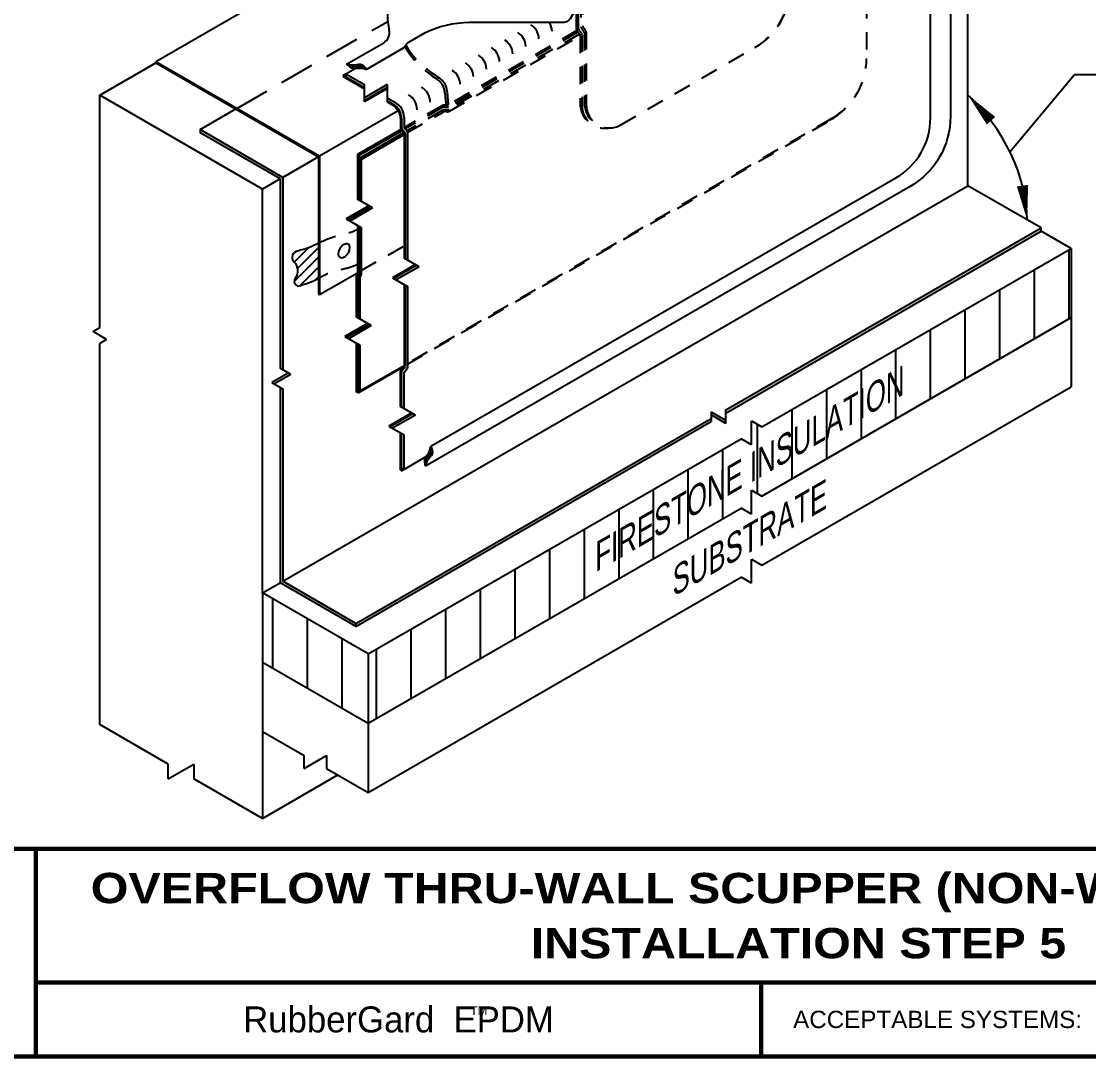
# Model space of a CAD drawing. Header units: inches. Extents: x 299.4 to 319.5, y 38.5 to 55.2.
# Drawn here: x 304.18 to 311.89, y 39.57 to 47.06 of the extents above; entities that cross this region are included whole.
import ezdxf
from ezdxf.enums import TextEntityAlignment as Align

# ---------------------------------------------------------------- set-up
doc = ezdxf.new("R2010")
doc.units = ezdxf.units.IN
doc.header["$MEASUREMENT"] = 0
doc.linetypes.add('HIDDEN', pattern=[0.375, 0.25, -0.125])
doc.linetypes.add('HIDDEN2', pattern=[0.1875, 0.125, -0.0625])
doc.layers.get('0').update_dxf_attribs({"linetype": 'CONTINUOUS'})
for name, color, linetype in [('FSBP-ACCESSORY-OTHER', 7, 'CONTINUOUS'), ('FSBP-ANNO-NOTE', 7, 'CONTINUOUS'), ('FSBP-INSULATION', 7, 'CONTINUOUS'), ('FSBP-MEMBRANE', 7, 'CONTINUOUS'), ('FSBP-SEALANTS', 1, 'CONTINUOUS'), ('FSBP-SUBSTRATE-GENERIC', 9, 'CONTINUOUS'), ('FSBP-TTLB', 7, 'CONTINUOUS'), ('FSBP-TTLB-TEXT', 7, 'CONTINUOUS'), ('FSBP-WALL-CURB', 9, 'CONTINUOUS')]:
    doc.layers.add(name, color=color, linetype=linetype)
doc.styles.add('FSBP_ARIAL', font='arial.ttf')
doc.styles.add('FSBP_ARIAL_BOLD', font='')
doc.styles.add('FSBP_ARIAL_NAR', font='ARIALN.TTF')
doc.styles.add('FSBP_BANKGOTHIC', font='bgothm.ttf')
doc.styles.get('FSBP_ARIAL_BOLD').set_extended_font_data('Arial Black')

# ---------------------------------------------------------------- blocks, each defined once
blk = doc.blocks.new('TTLB-EPDM_2')
at = {"layer": 'FSBP-TTLB', "const_width": 0.03125}
for points in [[(0, 0), (0, -1.5), (20, -1.5), (20, 0), (0, 0)], [(4.825208527206769, 0), (4.825208527206769, -0.9643749050531198)], [(4.825208527206769, -0.9643749050531198), (15.84028770518938, -0.9643749050531198)], [(4.825208527206769, -0.9643749050531198), (4.825208527206769, -1.5)]]:
    blk.add_lwpolyline(points, dxfattribs=at)
at = {"layer": 'FSBP-TTLB-TEXT', "const_width": 0.03125}
blk.add_lwpolyline([(10.06152282927678, -0.9643749050531198), (10.06152282927678, -1.5)], dxfattribs=at)
at = {"layer": 'FSBP-TTLB-TEXT', "style": 'FSBP_BANKGOTHIC'}
for s, height, p in [('RubberGard  EPDM', 0.1875, (7.443365678241776, -1.23218745252656)), ('TM', 0.0625, (8.023397742165457, -1.169706269210366))]:
    blk.add_text(s, height=height, dxfattribs=at).set_placement(p, align=Align.MIDDLE_CENTER)
at = {"layer": 'FSBP-TTLB-TEXT', "style": 'FSBP_ARIAL'}
blk.add_text('ACCEPTABLE SYSTEMS:', height=0.125, dxfattribs=at).set_placement((10.29281281591562, -1.23218745252656), align=Align.MIDDLE_LEFT)
at = {"layer": 'FSBP-TTLB-TEXT'}
for tag, height, style, p in [('MAXIMUM_WARRANTY', 0.1875, 'FSBP_ARIAL_BOLD', (18.03987100774941, 0.2240244307510579)), ('ACCPT_SYSTEMS', 0.21875, 'FSBP_ARIAL', (12.49438170418193, -1.23218745252656))]:
    blk.add_attdef(tag, text='', height=height, dxfattribs=dict(at, style=style)).set_placement(p, align=Align.MIDDLE_LEFT)
for tag, height, style, p in [('DETAIL_DESCP_LINE_1', 0.21875, 'FSBP_ARIAL_BOLD', (10.33118450231211, -0.2831249841755152)), ('DETAIL_DESCP_LINE_2', 0.21875, 'FSBP_ARIAL_BOLD', (10.33118450231211, -0.6812499208775904)), ('ISSUE_REV_DATE', 0.21875, 'FSBP_ARIAL', (16.84069633627263, -0.7282559425942452)), ('DETAIL_NUMBER', 0.4375, 'FSBP_ARIAL', (18.91941590748775, -0.8931630692489421))]:
    blk.add_attdef(tag, text='', height=height, dxfattribs=dict(at, style=style)).set_placement(p, align=Align.MIDDLE_CENTER)

msp = doc.modelspace()

# ---------------------------------------------------------------- hatches: boundary and pattern name
at = {"layer": 'FSBP-ACCESSORY-OTHER'}
h = msp.add_hatch(dxfattribs=at)
h.set_pattern_fill('STEEL', color=256, scale=0.25, style=0)
h.set_pattern_definition([(45, (41.27155075968324, -34.32836631609742), (-0.02209708691207961, 0.02209708691207961), []), (45, (41.27155075968324, -34.31274131609742), (-0.02209708691207961, 0.02209708691207961), [])])
h.paths.add_polyline_path([(306.3359014743048, 46.08427652042263), (305.7387121755002, 46.42906392284459), (305.7320338582303, 46.4252081945711), (306.3292231570348, 46.08042079214906), (306.3292231570348, 45.08813224869585), (306.3359014743048, 45.08427652042246)])
h.paths.add_polyline_path([(305.1543301310111, 46.76645705353998), (305.1543301310111, 46.75874559699299), (305.7320338582303, 46.4252081945711), (305.7387121755002, 46.4290639228446)])
at = {"layer": 'FSBP-INSULATION'}
h = msp.add_hatch(dxfattribs=at)
h.set_pattern_fill('LINE', color=256, scale=2, angle=90, style=0)
h.set_pattern_definition([(90, (154.9980442904137, 25.80230743688211), (-0.25, 1.530757942277972e-17), [])])
h.paths.add_polyline_path([(306.687895511788, 42.48851485689111), (306.6878955117879, 41.98851485689096), (309.3800899450892, 43.54285403766811), (309.4552157196343, 43.49948015151144), (309.4552157196343, 43.67297569613809), (309.5303414941794, 43.62960180998144), (311.7624458096598, 44.9183078373834), (311.7624458096598, 45.41830783738355), (309.5303414941794, 44.12960180998158), (309.4552157196343, 44.17297569613823), (309.4552157196343, 43.99948015151161), (309.3800899450892, 44.04285403766826)])
h.paths.add_polyline_path([(306.687895511788, 42.48851485689106), (305.9237849741784, 42.92967428147055), (305.9237849741784, 42.42967428147026), (306.687895511788, 41.98851485689095)])
h.paths.add_polyline_path([(308.2698670421605, 43.01617496954755), (310.7112316839876, 44.36102321893114), (310.7112316839876, 44.69708065520527), (308.2698670421605, 43.35223240582168)], flags=24)
at = {"layer": 'FSBP-MEMBRANE'}
h = msp.add_hatch(color=256, dxfattribs=at)
h.paths.add_polyline_path([(306.526125034066, 46.67861769189845), (306.5254033462295, 46.67820102523177), (306.5254033462295, 46.65736769189845), (306.659943842276, 46.57969070028911), (306.6599438422761, 46.60135736695575)])
h.paths.add_polyline_path([(306.8247355711378, 46.57969070028908), (306.8247355711377, 46.60135736695573), (306.659943842276, 46.50621481793713), (306.659943842276, 46.48454815127049)])
h.paths.add_polyline_path([(306.8832278071985, 46.47244430970198), (306.8247355711378, 46.50621481793719), (306.8247355711378, 46.4845481512705), (306.8644639234496, 46.46161097636879, -0.2679491924312262), (306.9269639234497, 46.35335780089572), (306.9269639234497, 46.28939737415119, 0.1534865470321246), (306.9399543045065, 46.26662864601437, -0.1534865470303169), (306.9529446855632, 46.24385991787775), (306.9529446855632, 45.34417725861864), (306.9717085693119, 45.33334392528528), (306.9717085693119, 46.25469325121121, 0.1534865470294836), (306.9587181882551, 46.27746197934768, -0.1534865470322509), (306.9457278071984, 46.30023070748452), (306.9457278071984, 46.364191134229, 0.2679491924308096)])
h.paths.add_polyline_path([(307.0541044337429, 45.28577265077603), (307.0353405499941, 45.29660598410939), (306.8705488211323, 45.2014634350908), (306.8893127048809, 45.19063010175744)])
h.paths.add_polyline_path([(306.9717085693118, 45.14305882724814), (306.9529446855632, 45.15389216058146), (306.9529446855632, 44.56885991778768, -0.1534865470263473), (306.9399543045066, 44.54609118965174, 0.1534865470322509), (306.9269639234498, 44.52332246151489), (306.9269639234499, 44.27265817940237), (306.9457278071985, 44.26182484606905), (306.9457278071985, 44.5124891281816, -0.1534865470321246), (306.9587181882553, 44.53525785631842, 0.1534865470271807), (306.9717085693119, 44.55802658445452)])
h.paths.add_polyline_path([(307.0281236716294, 44.21425357155975), (307.0093597878807, 44.22508690489309), (306.8445680590189, 44.12994435587454), (306.8633319427676, 44.11911102254118)])
h = msp.add_hatch(color=256, dxfattribs=at)
h.paths.add_polyline_path([(306.0705120618989, 45.93105387173011), (305.4733227630945, 46.27584127415205), (305.4733227630945, 46.25334127415189), (306.0510264903137, 45.91980387172997), (306.0510264903136, 44.55209441001151), (306.0705120618989, 44.54084441001147)])
h.paths.add_polyline_path([(306.1295090653214, 44.50678247420414), (306.1100234937363, 44.51803247420419), (305.9920294868913, 44.44990860258952), (306.0115150584766, 44.43865860258948)])
h.paths.add_polyline_path([(306.070512061899, 44.40459666678216), (306.0510264903137, 44.41584666678227), (306.0510264903137, 43.00313720506364), (306.5986306769773, 42.68697778048407), (306.5986306769773, 42.70947778048401), (306.070512061899, 43.01438720506354)])
h.paths.add_polyline_path([(309.1639087102968, 44.16804174356721), (309.1639087102967, 44.19054174356725), (306.5986306769772, 42.70947778048401), (306.5986306769772, 42.68697778048405)])
h.paths.add_polyline_path([(309.1639087102967, 44.23739187065377), (309.1639087102968, 44.21489187065372), (309.2693682944281, 44.1540047513669), (309.2693682944281, 44.17650475136688)])
h.paths.add_polyline_path([(311.5459394587135, 45.54330783738364), (311.5459394587135, 45.56580783738365), (309.2693682944281, 44.25142886285411), (309.2693682944281, 44.22892886285406)])
h = msp.add_hatch(color=256, dxfattribs=at)
h.paths.add_polyline_path([(306.9457278071983, 46.23969325121111, 0.07568636651524019), (306.9410324067745, 46.25198236051244), (306.6230030880293, 46.06836804772473), (306.6359934690861, 46.06086804772474)])
h.paths.add_polyline_path([(306.6359934690861, 46.06086804772471), (306.6230030880294, 46.0683680477247), (306.6230030880294, 45.76580225647956), (306.6359934690861, 45.7583022564796)])
h.paths.add_polyline_path([(306.718389333517, 45.71073098197029), (306.7053989524603, 45.71823098197027), (306.5406072235984, 45.62308843295175), (306.5535976046552, 45.61558843295174)])
h.paths.add_polyline_path([(306.6359934690861, 45.5680171584424), (306.6230030880295, 45.57551715844236), (306.6230030880295, 45.23847048296221, -0.1647989407374846), (306.6183842856904, 45.22483762314489, 0.1647989407373553), (306.6137654837223, 45.21120476442304), (306.6137654837223, 44.91616939672473), (306.6267558647791, 44.90866939672472), (306.6267558647791, 45.20370476442315, -0.1647989407361622), (306.631374666747, 45.2173376231449, 0.1647989407362644), (306.6359934690861, 45.23097048296211)])
h.paths.add_polyline_path([(306.70915172921, 44.86109812221545), (306.6961613481532, 44.86859812221545), (306.5313696192915, 44.77345557319686), (306.5443600003482, 44.76595557319688)])
h.paths.add_polyline_path([(306.6267558647791, 44.71838429868752), (306.6137654837223, 44.72588429868753), (306.6137654837223, 44.39636804763526), (306.6267558647791, 44.38886804763526)])
msp.add_hatch(color=256, dxfattribs=at).paths.add_polyline_path([(306.9457278071985, 44.07153974803186), (306.9269639234498, 44.08237308136519), (306.9269639234498, 43.83170879925262), (306.9457278071985, 43.82087546591925)])
at = {"layer": 'FSBP-SEALANTS'}
h = msp.add_hatch(dxfattribs=at)
h.set_pattern_fill('ANSI31', color=256, scale=0.1, angle=-60.00000000003094, style=0)
h.set_pattern_definition([(74.99999999996905, (548.0157015268454, 3.01644066143967), (0.01207407282861161, -0.003235238063788031), [])])
edge = h.paths.add_edge_path()
edge.add_spline(control_points=[(306.5314992328753, 46.74929467373131), (306.5445045893726, 46.74507863973004), (306.5767484523401, 46.73462592952315), (306.6334284680855, 46.75942893746124), (306.6619149754305, 46.72697266101837), (306.6758368001726, 46.71111074481566)], knot_values=[0, 0, 0, 0, 0.04051814570296483, 0.1004556497930296, 0.1577476245069093, 0.1577476245069093, 0.1577476245069093, 0.1577476245069093], degree=3, periodic=0)
edge.add_spline(control_points=[(306.6758368001726, 46.71111074481566), (306.6605785520708, 46.71589724859332), (306.6453203039689, 46.72068375237116), (306.6294458039017, 46.72102580189114)], knot_values=[0.1066019767266844, 0.1066019767266844, 0.1066019767266844, 0.1066019767266844, 0.1540131065633357, 0.1540131065633357, 0.1540131065633357, 0.1540131065633357], degree=3, periodic=0)
edge.add_spline(control_points=[(306.6294458039017, 46.72102580189114), (306.6287483381673, 46.72104083025859), (306.6230226075365, 46.72109368069557), (306.6172134677392, 46.72054497811924), (306.6121252959467, 46.71998051676316)], knot_values=[0.08953050149829629, 0.08953050149829629, 0.08953050149829629, 0.08953050149829629, 0.09161356794749034, 0.1066019767266844, 0.1066019767266844, 0.1066019767266844, 0.1066019767266844], degree=3, periodic=0)
edge.add_spline(control_points=[(306.6121252959467, 46.71998051676316), (306.6064363305716, 46.7193494057786), (306.6007625351645, 46.71861489739156), (306.5952107373034, 46.71830950839565)], knot_values=[0.07277231367580042, 0.07277231367580042, 0.07277231367580042, 0.07277231367580042, 0.08953050149829632, 0.08953050149829632, 0.08953050149829632, 0.08953050149829632], degree=3, periodic=0)
edge.add_spline(control_points=[(306.5952107373034, 46.71830950839565), (306.5903399375068, 46.71804157921379), (306.5844972296798, 46.71811786872918), (306.5789029285258, 46.71922628103216), (306.5778902292188, 46.71946087969862)], knot_values=[0.05478931573486677, 0.05478931573486677, 0.05478931573486677, 0.05478931573486677, 0.06949190035313248, 0.07277231367580039, 0.07277231367580039, 0.07277231367580039, 0.07277231367580039], degree=3, periodic=0)
edge.add_spline(control_points=[(306.5778902292188, 46.71946087969862), (306.560976170955, 46.72337913607255), (306.5462377019151, 46.73633690490199), (306.5314992328753, 46.74929467373131)], knot_values=[0, 0, 0, 0, 0.05478931573486678, 0.05478931573486678, 0.05478931573486678, 0.05478931573486678], degree=3, periodic=0)
h = msp.add_hatch(dxfattribs=at)
h.set_pattern_fill('ANSI31', color=256, scale=0.4, style=0)
h.set_pattern_definition([(45, (47.35887905599756, -55.15323347875172), (-0.03535533905932738, 0.03535533905932738), [])])
h.paths.add_polyline_path([(306.3292231570348, 45.45594045389507, -0.06504549198290753), (306.1786426313687, 45.39926826355602, 0.6227210702245826), (306.1507710127048, 45.32084907242566, -0.3609304894833807), (306.1602570548357, 45.20202828345065, 0.5013340748898505), (306.1786426313687, 45.1458596779538, 0.06504549198293584), (306.3292231570348, 45.20253186829288)])
h = msp.add_hatch(dxfattribs=at)
h.set_pattern_fill('ANSI31', color=256, scale=0.1, angle=59.99999999999395, style=0)
h.set_pattern_definition([(344.9999999999953, (389.969621782117, 274.8432267012562), (0.003235238063782497, 0.01207407282861309), [])])
edge = h.paths.add_edge_path()
edge.add_spline(control_points=[(307.1012831896288, 43.84534589596327), (307.1041346753292, 43.85871688207592), (307.1112042942352, 43.89186724162524), (307.1610243370728, 43.92855207117875), (307.1471596308335, 43.96945024842599), (307.1403837208204, 43.98943786042101)], knot_values=[0, 0, 0, 0, 0.04051814570296483, 0.1004556497930296, 0.1577476245069093, 0.1577476245069093, 0.1577476245069093, 0.1577476245069093], degree=3, periodic=0)
edge.add_spline(control_points=[(307.1403837208204, 43.98943786042101), (307.1368998306361, 43.97383057805879), (307.133415940452, 43.95822329569634), (307.125774913992, 43.94430455060571)], knot_values=[0.1066019767266844, 0.1066019767266844, 0.1066019767266844, 0.1066019767266844, 0.1540131065633357, 0.1540131065633357, 0.1540131065633357, 0.1540131065633357], degree=3, periodic=0)
edge.add_spline(control_points=[(307.125774913992, 43.94430455060571), (307.125439196073, 43.94369301337783), (307.1226221005787, 43.93870795997795), (307.1192423403096, 43.9339514486274), (307.1162094165395, 43.92982719327428)], knot_values=[0.08953050149829629, 0.08953050149829629, 0.08953050149829629, 0.08953050149829629, 0.09161356794749034, 0.1066019767266844, 0.1066019767266844, 0.1066019767266844, 0.1066019767266844], degree=3, periodic=0)
edge.add_spline(control_points=[(307.1162094165395, 43.92982719327428), (307.1128183757068, 43.92521596023047), (307.1093453750807, 43.92066956346562), (307.1063050015216, 43.91601425997916)], knot_values=[0.07277231367580042, 0.07277231367580042, 0.07277231367580042, 0.07277231367580042, 0.08953050149829632, 0.08953050149829632, 0.08953050149829632, 0.08953050149829632], degree=3, periodic=0)
edge.add_spline(control_points=[(307.1063050015216, 43.91601425997916), (307.1036375681455, 43.91192998820937), (307.1007822828903, 43.90683191004663), (307.0989450455256, 43.90143289697951), (307.0986418642771, 43.90043857432005)], knot_values=[0.05478931573486677, 0.05478931573486677, 0.05478931573486677, 0.05478931573486677, 0.06949190035313248, 0.07277231367580039, 0.07277231367580039, 0.07277231367580039, 0.07277231367580039], degree=3, periodic=0)
edge.add_spline(control_points=[(307.0986418642771, 43.90043857432005), (307.0935781447034, 43.88383144199545), (307.0974306671661, 43.86458866897937), (307.1012831896288, 43.84534589596327)], knot_values=[0, 0, 0, 0, 0.05478931573486678, 0.05478931573486678, 0.05478931573486678, 0.05478931573486678], degree=3, periodic=0)

# ---------------------------------------------------------------- linework, layer by layer
for p, q in [((311.3202004112721, 46.11630827417839), (311.7875031177996, 46.67324350905434)), ((311.7875031177996, 46.67324350905434), (312.0375031177996, 46.67324350905434))]:
    msp.add_line(p, q)
at = {"layer": 'FSBP-ACCESSORY-OTHER'}
for p, q in [((306.8873462607765, 47.76701438257014), (305.154330131011, 46.76645705354009)), ((306.3359014743046, 46.08427652042265), (305.1543301310108, 46.76645705354004)), ((305.154330131011, 46.75874559699299), (305.154330131011, 46.76645705354007)), ((305.154330131011, 46.75874559699297), (306.3292231570347, 46.0804207921491)), ((306.9030002205578, 46.41169113422901), (306.3359014743046, 46.08427652042265)), ((306.3292231570347, 46.0804207921491), (306.3292231570347, 45.08813224869587)), ((306.3292231570347, 45.08813224869586), (306.3359014743046, 45.08427652042242))]:
    msp.add_line(p, q, dxfattribs=at)
for points in [[(306.3359014743048, 46.08427652042267), (306.3359014743048, 45.08427652042244)], [(306.3359014743048, 45.0842765204224), (306.6097212496876, 45.24236644144916)]]:
    msp.add_lwpolyline(points, dxfattribs=at)
at = {"layer": 'FSBP-ACCESSORY-OTHER', "linetype": 'HIDDEN2'}
msp.add_lwpolyline([(306.6359934690861, 45.25753471439113), (306.9457278071983, 45.43635991787749)], dxfattribs=at)
at = {"layer": 'FSBP-ACCESSORY-OTHER', "linetype": 'Continuous'}
msp.add_ellipse((306.5126335496445, 45.4008736610601), major_axis=(-0.02870495792324175, -0.04971844555217827), ratio=0.5773502691896032, dxfattribs=at)
at = {"layer": 'FSBP-ANNO-NOTE'}
for points in [[(311.0178208436353, 46.52634923588289, 0, 0.08203125, 0), (311.1846938335576, 46.34024383119362, 0.08203125, 0.08203125, 0)], [(311.4455797728546, 45.6237505290302, 0, 0.08203125, 0), (311.4115952625603, 45.87139315355235, 0.08203125, 0.08203125, 0)]]:
    msp.add_lwpolyline(points, format="xyseb", dxfattribs=at)
msp.add_ellipse((310.8548642659027, 45.96480028597529), major_axis=(-0.4176989407178081, 0.7234757875909054), ratio=0.5773502691896466, start_param=3.926990816999106, end_param=5.218299672537628, dxfattribs=at)
at = {"layer": 'FSBP-INSULATION', "linetype": 'Continuous'}
for p, q in [((311.7624458096595, 45.41830783738364), (311.5459394587135, 45.54330783738364)), ((309.5303414941793, 44.12960180998157), (311.7624458096597, 45.41830783738354)), ((311.7624458096597, 45.4183078373836), (311.7624458096597, 44.91830783738344)), ((309.5303414941793, 43.62960180998141), (311.7624458096597, 44.91830783738339)), ((309.4552157196342, 43.99948015151158), (309.4552157196342, 44.17297569613824)), ((309.4552157196342, 44.17297569613824), (309.5303414941793, 44.12960180998159)), ((306.6878955117879, 42.48851485689111), (309.3800899450891, 44.04285403766825)), ((309.4552157196342, 43.99948015151161), (309.3800899450891, 44.04285403766828)), ((309.4552157196342, 43.49948015151142), (309.4552157196342, 43.67297569613808)), ((309.4552157196342, 43.67297569613808), (309.5303414941793, 43.62960180998144)), ((306.6878955117879, 41.98851485689095), (309.3800899450891, 43.54285403766809)), ((309.4552157196342, 43.49948015151145), (309.3800899450891, 43.54285403766812)), ((305.9237849741783, 42.92967428147049), (306.0510264903137, 43.00313720506327)), ((306.6878955117879, 42.48851485689105), (305.9237849741783, 42.92967428147058)), ((305.9237849741783, 42.92967428147046), (305.9237849741783, 42.42967428147025)), ((306.6878955117879, 42.48851485689111), (306.6878955117879, 41.98851485689095)), ((305.9237849741783, 42.42967428147025), (306.6878955117879, 41.98851485689095))]:
    msp.add_line(p, q, dxfattribs=at)
at = {"layer": 'FSBP-MEMBRANE', "linetype": 'Continuous'}
for p, q in [((311.0178208436351, 45.87071726196327), (311.0178208436351, 50.20307182878389)), ((306.8247355711377, 46.60135736695574), (306.659943842276, 46.50621481793715)), ((306.659943842276, 46.4762148179372), (306.659943842276, 46.60135736695574)), ((306.8247355711377, 46.57969070028909), (306.659943842276, 46.4845481512705)), ((306.8247355711377, 46.57135736695577), (306.659943842276, 46.4762148179372)), ((306.8247355711377, 46.60135736695574), (306.8247355711377, 46.47621481793718)), ((306.0510264903137, 45.91980387173005), (306.0510264903137, 44.5520944100115)), ((306.0705120618989, 45.93105387173009), (306.0705120618989, 44.54084441001144)), ((306.070512061899, 43.01438720506354), (311.0178208436352, 45.87071726196327)), ((306.6924085714034, 45.72573098197032), (306.5276168425417, 45.63058843295173)), ((306.7053989524603, 45.71823098197029), (306.5406072235984, 45.62308843295173)), ((306.7183893335169, 45.71073098197029), (306.5535976046552, 45.61558843295174)), ((306.7183893335169, 45.71073098197029), (306.6100127069726, 45.77330225647958)), ((306.5276168425417, 45.63058843295173), (306.635993469086, 45.56801715844242)), ((309.2693682944281, 44.25142886285411), (311.5459394587135, 45.56580783738367)), ((311.5459394587135, 45.54330783738364), (311.5459394587135, 45.56580783738365)), ((309.2693682944281, 44.2289288628541), (311.5459394587135, 45.54330783738364)), ((307.0541044337427, 45.28577265077602), (306.9457278071984, 45.34834392528528)), ((307.0281236716291, 45.30077265077609), (306.8633319427673, 45.2056301017575)), ((307.035340549994, 45.29660598410938), (306.8705488211322, 45.20146343509079)), ((307.0541044337427, 45.28577265077602), (306.8893127048809, 45.19063010175743)), ((306.8633319427674, 45.20563010175744), (306.9717085693118, 45.14305882724813)), ((306.6831709670965, 44.87609812221544), (306.5183792382346, 44.78095557319685)), ((306.6961613481532, 44.86859812221545), (306.5313696192914, 44.77345557319686)), ((306.70915172921, 44.86109812221545), (306.5443600003481, 44.76595557319686)), ((306.70915172921, 44.86109812221545), (306.6007751026655, 44.9236693967247)), ((306.5183792382346, 44.78095557319687), (306.626755864779, 44.71838429868756)), ((306.1295090653214, 44.50678247420414), (306.0510264903137, 44.55209441001148)), ((306.1100234937362, 44.51803247420418), (305.9920294868913, 44.44990860258952)), ((306.1295090653214, 44.50678247420414), (306.0115150584765, 44.43865860258948)), ((305.9920294868913, 44.4499086025895), (306.070512061899, 44.40459666678215)), ((306.0510264903137, 44.41584666678223), (306.0510264903137, 43.00313720506355)), ((306.070512061899, 44.40459666678216), (306.070512061899, 43.01438720506354)), ((307.0281236716294, 44.21425357155975), (306.919747045085, 44.276824846069)), ((309.2693682944281, 44.15400475136684), (309.2693682944281, 44.25142886285411)), ((306.5986306769773, 42.70947778048401), (309.1639087102967, 44.19054174356722)), ((306.5986306769773, 42.68697778048403), (309.1639087102967, 44.16804174356722)), ((307.0021429095157, 44.22925357155982), (306.8373511806539, 44.13411102254123)), ((307.0093597878807, 44.2250869048931), (306.8445680590189, 44.12994435587451)), ((307.0281236716294, 44.21425357155975), (306.8633319427675, 44.11911102254116)), ((309.1639087102967, 44.23739187065377), (309.2693682944281, 44.17650475136688)), ((309.1639087102967, 44.23739187065377), (309.1639087102967, 44.16804174356722)), ((309.2693682944281, 44.15400475136687), (309.1639087102967, 44.21489187065376)), ((306.837351180654, 44.13411102254116), (306.9457278071985, 44.07153974803185)), ((306.5986306769773, 42.68697778048403), (306.0510264903137, 43.00313720506361))]:
    msp.add_line(p, q, dxfattribs=at)
at = {"layer": 'FSBP-MEMBRANE', "linetype": 'HIDDEN'}
msp.add_line((305.7387121755001, 46.42906392284459), (306.828350082682, 47.05816666187538), dxfattribs=at)
at = {"layer": 'FSBP-MEMBRANE', "linetype": 'HIDDEN2'}
for p, q in [((308.2181882258554, 46.95434861645592), (308.2181882258554, 46.4596904177172)), ((308.2311786069122, 46.96184861645592), (308.2311786069122, 46.45219041771716)), ((306.9717085693118, 44.58219325112165), (310.0224505923322, 46.34353997934056))]:
    msp.add_line(p, q, dxfattribs=at)
at = {"layer": 'FSBP-MEMBRANE'}
for p, q in [((306.5073611503172, 46.66778435856511), (306.5254033462294, 46.67820102523178)), ((306.5073611503172, 46.66778435856511), (306.5073611503172, 46.65945102523177)), ((306.5254033462294, 46.65736769189845), (306.5073611503172, 46.66778435856511)), ((306.5073611503172, 46.65945102523177), (306.659943842276, 46.57135736695571)), ((306.5254033462294, 46.67903435856511), (306.5254033462294, 46.67903435856511)), ((306.5254033462294, 46.67903435856511), (306.5254033462294, 46.65736769189845)), ((306.5254033462294, 46.67903435856511), (306.659943842276, 46.60135736695577)), ((306.5254033462294, 46.65736769189845), (306.659943842276, 46.57969070028909)), ((306.8247355711377, 46.50621481793718), (306.8832278071983, 46.47244430970207)), ((306.8247355711377, 46.4845481512705), (306.8644639234496, 46.46161097636876)), ((305.4733227630945, 46.27584127415206), (305.7320338582302, 46.42520819457108)), ((306.9269639234496, 46.35335780089569), (306.9269639234496, 46.28939737415112)), ((306.9457278071984, 46.364191134229), (306.9457278071984, 46.30023070748444)), ((306.0705120618989, 45.93105387173009), (305.4733227630945, 46.27584127415202)), ((305.4733227630945, 46.27584127415204), (305.4733227630945, 46.25334127415189)), ((306.0510264903136, 45.91980387173005), (305.4733227630945, 46.2533412741519)), ((306.9529446855631, 46.24385991787781), (306.9529446855631, 45.34417725861865)), ((306.9717085693118, 46.25469325121113), (306.9717085693118, 45.33334392528531)), ((306.6100127069726, 46.09670138105801), (306.6230030880293, 46.08920138105807)), ((306.3292231570347, 46.0804207921491), (306.0705120618989, 45.93105387173009)), ((306.6230030880293, 46.06836804772473), (306.635993469086, 46.06086804772473)), ((311.5459394587135, 45.56580783738374), (311.0178208436351, 45.87071726196327)), ((306.9529446855631, 45.15389216058148), (306.9529446855631, 44.56885991778773)), ((306.9717085693118, 45.1430588272481), (306.9717085693118, 44.55802658445442)), ((306.6137654837222, 44.37553471430193), (306.9435411447988, 44.56593078099665)), ((306.626755864779, 44.38886804763527), (306.9457278071984, 44.573026584455)), ((306.626755864779, 44.38886804763527), (306.6137654837223, 44.39636804763526)), ((306.6137654837222, 44.37553471430193), (306.6007751026655, 44.38303471430194)), ((306.626755864779, 44.38886804763527), (306.626755864779, 44.38886804763527)), ((306.9197470450848, 43.81504213258577), (306.9269639234497, 43.8108754659191)), ((306.9457278071985, 43.82087546591925), (306.9269639234498, 43.83170879925259)), ((306.9269639234497, 43.8108754659191), (306.9450061193621, 43.82129213258587)), ((306.9269639234497, 43.8108754659191), (306.9269639234497, 43.8108754659191)), ((306.5986306769773, 42.70947778048401), (306.070512061899, 43.01438720506354)), ((306.5986306769773, 42.68697778048403), (306.5986306769773, 42.70947778048401))]:
    msp.add_line(p, q, dxfattribs=at)
at = {"layer": 'FSBP-MEMBRANE', "linetype": 'HIDDEN2'}
for points in [[(308.2362304217678, 47.23277216511795), (308.2362304217678, 47.02530273939595, 0.1534865470306913), (308.2492208028245, 47.00253401125931, -0.1534865470310558), (308.2622111838813, 46.97976528312262), (308.2622111838812, 46.45510708438373, 0.5773502691896253), (308.5122111838812, 46.31076951708633), (309.4790196516394, 46.86895664620133, 0.2679491924311326), (309.7290196516394, 47.30196934809354), (309.7290196516394, 47.84662754683241, 0.1534865470310558), (309.7160292705826, 47.86939627496908, -0.1534865470306913), (309.703038889526, 47.89216500310573), (309.703038889526, 48.37146441994095)], [(309.7340714664948, 47.84954421349909), (310.0354877421072, 48.02356698136208, -0.5773734338821309), (310.2854409733891, 47.87919082833602), (310.2854409733891, 46.78988601456615, -0.2679491924311176), (310.0354409733891, 46.35687331267393), (306.9717085693119, 44.58802658445498)], [(308.2232400407109, 47.21027216511777), (308.2232400407109, 47.0178027393959, 0.1534865470306913), (308.2362304217677, 46.99503401125926, -0.1534865470310558), (308.2492208028244, 46.9722652831226), (308.2492208028243, 46.46260708438381, 0.2800479732773072), (308.3391337444443, 46.3146657329325)], [(308.19484885485, 46.99170695765645), (307.2659628153705, 46.45541435271647, -0.1373288830167752), (307.2431439302646, 46.45223986325802, 0.1373288830162682), (307.2203250451589, 46.44906537379961), (306.9483691983064, 46.29205159241162)], [(308.2017552938963, 46.98069439209912), (307.2680684705067, 46.44163005327628, -0.1373288830167752), (307.2452495854009, 46.43845556381783, 0.1373288830162682), (307.2224307002951, 46.43528107435942), (306.9552756373528, 46.28103902685427)], [(308.2134928254317, 46.96663772575732), (307.2713454811815, 46.4226887029382, -0.1373288830167752), (307.2485265960757, 46.41951421347976, 0.1373288830162682), (307.22570771097, 46.41633972402134), (306.9670131688881, 46.26698236051246)], [(306.9717085693119, 46.25469325121114), (307.2283234494894, 46.40284992135967, -0.1373288830162682), (307.2511423345951, 46.40602441081808, 0.1373288830167752), (307.2739612197009, 46.40919890027653), (308.2181882258554, 46.95434861645592)], [(308.1922074637421, 46.99988607272925, 0.1534865470306913), (308.2051978447987, 46.97711734459261, -0.1534865470310558), (308.2181882258556, 46.95434861645595, 9.315494651751225)], [(308.2051978447988, 47.00738607272928, 0.1534865470306913), (308.2181882258556, 46.98461734459261, -0.1534865470310558), (308.2311786069123, 46.96184861645594, 9.315494651751225)], [(307.2408581608329, 46.5422591475639, 0.2358416439913458), (307.185004407165, 46.63900068671015)]]:
    msp.add_lwpolyline(points, format="xyb", dxfattribs=at)
for points in [[(308.2051978447988, 47.00738607272928), (308.2051978447988, 47.1790221651178)], [(308.1922074637421, 46.99988607272925), (308.1922074637421, 47.15652216511776)]]:
    msp.add_lwpolyline(points, dxfattribs=at)
at = {"layer": 'FSBP-MEMBRANE'}
for points in [[(306.5254033462294, 46.6790343585652), (306.5932768366687, 46.71822113654109)], [(306.9223884361928, 46.27705159241158), (306.6100127069726, 46.09670138105801)], [(306.9292948752392, 46.26603902685424), (306.6230030880293, 46.08920138105807)], [(306.9410324067745, 46.25198236051243), (306.6230030880293, 46.06836804772473)], [(306.635993469086, 46.06086804772473), (306.9457278071983, 46.2396932512111)], [(306.9457278071983, 46.23969325121111), (306.9457278071984, 45.34834392528531)], [(306.6100127069726, 46.09670138105805), (306.6100127069726, 45.77330225647962)], [(306.6230030880294, 46.08920138105807), (306.6230030880294, 45.76580225647963)], [(306.6359934690861, 46.06086804772475), (306.6359934690861, 45.75830225647964)], [(306.9457278071984, 45.15805882724813), (306.9457278071984, 44.57302658445499)], [(306.6007751026656, 44.73338429868757), (306.6007751026656, 44.38303471430194)], [(306.6137654837223, 44.72588429868757), (306.6137654837223, 44.37553471430196)], [(306.6267558647791, 44.71838429868758), (306.6267558647791, 44.38886804763528)], [(306.9197470450849, 44.27682484606909), (306.9197470450849, 44.52748912818151)], [(306.9269639234498, 44.27265817940238), (306.9269639234498, 44.52332246151498)], [(306.9457278071985, 44.26182484606905), (306.9457278071985, 44.51248912818166)], [(306.9197470450849, 43.81504213258577), (306.9197470450849, 44.08653974803192)], [(306.9269639234498, 43.81087546591907), (306.9269639234498, 44.08237308136521)], [(306.9457278071985, 43.82087546591926), (306.9457278071985, 44.07153974803186)], [(307.1039533818532, 43.91222704403885), (306.9457278071985, 43.82087546591926)]]:
    msp.add_lwpolyline(points, dxfattribs=at)
for points in [[(306.8247355711378, 46.47621481793713), (306.8572470450848, 46.45744430970206, -0.2679491924312285), (306.9197470450848, 46.34919113422899), (306.9197470450849, 46.28523070748412)], [(306.9197470450848, 46.28523070748442, 0.1534865470306913), (306.9327374261414, 46.26246197934778, -0.1534865470310558), (306.9457278071983, 46.23969325121111, 9.315494651751225)], [(306.9269639234497, 46.28939737415113, 0.1534865470306913), (306.9399543045063, 46.26662864601449, -0.1534865470310558), (306.9529446855632, 46.24385991787782, 9.315494651751225)], [(306.9457278071984, 46.30023070748445, 0.1534865470306913), (306.958718188255, 46.27746197934781, -0.1534865470310558), (306.9717085693119, 46.25469325121114, 9.315494651751225)], [(306.6100127069726, 45.58301715844242), (306.6100127069726, 45.24597048296224, -0.1647989407368495), (306.6053939046335, 45.23233762314496, 0.1647989508255784), (306.6007751026656, 45.21870476354198), (306.6007751026656, 44.92366939672475)], [(306.6230030880294, 45.57551715844242), (306.6230030880295, 45.23847048296221, -0.1647989407368495), (306.6183842856904, 45.22483762314494, 0.1647989508255784), (306.6137654837223, 45.21120476354196), (306.6137654837223, 44.91616939672475)], [(306.6359934690861, 45.56801715844243), (306.6359934690861, 45.23097048296222, -0.1647989407368495), (306.6313746667471, 45.21733762314494, 0.1647989508255784), (306.6267558647791, 45.20370476354196), (306.6267558647791, 44.90866939672476)], [(306.9197470450849, 44.52748912818168, -0.1534865470306913), (306.9327374261416, 44.55025785631832, 0.1534865470310558), (306.9457278071984, 44.57302658445499, -9.315494651751225)], [(306.9269639234498, 44.52332246151498, -0.1534865470306913), (306.9399543045064, 44.54609118965162, 0.1534865470310558), (306.9529446855633, 44.56885991778829, -9.315494651751225)], [(306.9457278071985, 44.51248912818166, -0.1534865470306913), (306.9587181882551, 44.5352578563183, 0.1534865470310558), (306.971708569312, 44.55802658445497, -9.315494651751225)]]:
    msp.add_lwpolyline(points, format="xyb", dxfattribs=at)
at = {"layer": 'FSBP-MEMBRANE', "linetype": 'HIDDEN2'}
for centre, radius, start, end in [((309.2340714664947, 47.30488601476019), 0.5, 299.9999999999995, 1.692055090538591e-12), ((307.1323998515733, 46.54413507294779), 0.125, 2.479488555839724, 57.52051144417285), ((308.384854892522, 46.4596904177172), 0.1666666666666667, 180, 242.5791810516695), ((308.3978452735789, 46.45219041771718), 0.1666666666666667, 180, 280.7347533594179), ((309.7724505923322, 46.7765526812328), 0.5, 300.0000000000002, 316.8130595060344)]:
    msp.add_arc(centre, radius, start, end, dxfattribs=at)
at = {"layer": 'FSBP-MEMBRANE'}
for centre, start, end in [((307.7954505513458, 46.92694757294778), 2.479488555839724, 57.52051144417285), ((307.8901720798847, 46.9816350729478), 2.479488555839724, 32.87951383738943), ((307.7007290228069, 46.87226007294778), 2.479488555839724, 57.52051144417285), ((307.511285965729, 46.7628850729478), 2.479488555839724, 57.52051144417285), ((307.6060074942679, 46.81757257294778), 2.479488555839724, 57.52051144417285), ((307.4165644371901, 46.70819757294779), 2.479488555839724, 57.52051144417285), ((307.2271213801122, 46.59882257294779), 2.479488555839724, 57.52051144417285), ((307.3218429086511, 46.65351007294779), 2.479488555839724, 57.52051144417285), ((307.0101708642762, 46.473566134229), 0, 60.00000000001115), ((306.9154493357373, 46.418878634229), 0, 60.00000000001115), ((306.8019639234496, 46.35335780089569), 0, 60.00000000000993), ((306.8207278071984, 46.364191134229), 0, 60.00000000001115)]:
    msp.add_arc(centre, 0.125, start, end, dxfattribs=at)
at = {"layer": 'FSBP-MEMBRANE', "linetype": 'HIDDEN2'}
for centre, major_axis, ratio, start_param, end_param in [((308.0689176040702, 47.08483384945274), (-1.17371383508364, 1.466640906014728e-14), 0.5773502691895762, 0.3136615233712318, 0.7180487975145464), ((308.0689176040702, 47.10483384945273), (1.173713835082705, 2.226260784363704e-12), 0.5773502691892076, 3.470703130795807, 3.878247865231087), ((308.0689176040702, 47.08483384945275), (-0.5868569175417954, -1.016465997955661), 0.5773502691896317, 5.565136509665031, 5.666108697322046), ((308.0862381121459, 47.07483384945274), (-0.5868569175417954, -1.016465997955661), 0.5773502691896317, 5.546530095536146, 5.650554575367355)]:
    msp.add_ellipse(centre, major_axis=major_axis, ratio=ratio, start_param=start_param, end_param=end_param, dxfattribs=at)
at = {"layer": 'FSBP-SEALANTS'}
msp.add_line((306.5314992328751, 46.74929467373131), (306.7994166483647, 46.90397686568487), dxfattribs=at)
for points in [[(307.1382468919917, 50.47026086364941), (310.0049404104909, 52.12534713590999, -0.5773502691289762), (310.379940410363, 51.90884078478776), (310.3799404097383, 50.69513691247739, -0.2679491923223254), (310.2132737430525, 50.4064617780289), (309.8419005155786, 50.19204934528541, 0.267949192489843), (309.7585671822135, 50.04771177796977), (309.7585671822137, 48.65855952741727, 0.577350269189592), (309.8210671822137, 48.62247513559295), (310.5161545250539, 49.02378400009206, -0.5773502693611858), (310.8911545250539, 48.80727764901729), (310.8911545237996, 46.37021679056816, -0.2679491921266056), (310.5994878574471, 45.86503530550883), (307.1012831896288, 43.84534589596327)], [(307.1403837208202, 43.98943786042107), (310.4968169548569, 45.92727549439028, 0.2679491923689638), (310.7468169545878, 46.36028819632187), (310.7468169536705, 48.71541483230172, 0.5773502690597986), (310.4968169536705, 48.8597523995342), (309.7775034596077, 48.44445656010535, 0.2193945329014343), (309.7568619838351, 48.41753919822011, -0.2193945329016158), (309.7362205080616, 48.39062183633463), (308.5866323844403, 47.72690682370462, 0.1316524975873007), (308.4646239165121, 47.60489835577648), (308.2769837246276, 47.27989600989061, 0.03090023920315736), (308.2477889410609, 47.25279210779379), (308.1466355452087, 47.07758928681949, -0.24380319395237), (308.0837457785295, 47.04949434898829), (307.4162905662652, 47.04949434898829, 0.1099931758093927), (307.0932077106015, 46.97207995230367), (306.973375834905, 46.90289498661286, 0.1294613669258433), (306.9569877759972, 46.88343333639094, -0.1294613669263135), (306.9405997170894, 46.86397168616902), (306.6758368001726, 46.71111074481566)]]:
    msp.add_lwpolyline(points, format="xyb", dxfattribs=at)
at = {"layer": 'FSBP-SEALANTS', "linetype": 'HIDDEN2', "flags": 128}
for points in [[(306.3359014743048, 45.45954498070917, -0.06898945645949689), (306.4960567951534, 45.51819828041047, 0.04828121637726388), (306.6100127069726, 45.55467442886761, 0.04828121637726388)], [(306.6100127069726, 45.30126584326544, -0.04828121637672126), (306.4960567951547, 45.26478969480884, 0.06898945646003861), (306.3359014743048, 45.2061363951069)]]:
    msp.add_lwpolyline(points, format="xyb", dxfattribs=at)
at = {"layer": 'FSBP-SEALANTS', "flags": 128}
msp.add_lwpolyline([(306.3292231570348, 45.45594045389507, -0.06504549198292921), (306.1786426313687, 45.39926826355602, 0.6227210702242598), (306.1507710127048, 45.32084907242562, -0.360930489483325), (306.1602570548357, 45.20202828345065, 0.5013340748900419), (306.1786426313687, 45.14585967795378, 0.0650454919829338), (306.3292231570348, 45.20253186829282)], format="xyb", dxfattribs=at)
at = {"layer": 'FSBP-SEALANTS'}
msp.add_arc((306.7577499816981, 46.9761456493335), 0.08333333333333333, 299.999999999991, 13.63031381470265, dxfattribs=at)
msp.add_ellipse((308.0138378722218, 47.13663414746249), major_axis=(1.186685350690229, 0.06178358298465339), ratio=0.598583827645259, start_param=2.378014804343724, end_param=3.253683042779982, dxfattribs=at)
for points in [[(306.6758368001726, 46.71111074481566), (306.6308146896794, 46.74654208593286), (306.5711417537766, 46.74091668663421), (306.5314992328753, 46.74929467373131)], [(306.5314992328753, 46.74929467373131), (306.5809521912755, 46.71885623851729), (306.6273497856071, 46.7210447714162), (306.6758368001726, 46.71111074481566)], [(307.1012831896288, 43.84534589596327), (307.0996492106821, 43.90339263183719), (307.1247433329353, 43.9424798607533), (307.1403837208204, 43.98943786042101)], [(307.1403837208204, 43.98943786042101), (307.1485571070713, 43.93273189844339), (307.1138489004207, 43.88386631968242), (307.1012831896288, 43.84534589596327)]]:
    msp.add_spline(points, degree=3, dxfattribs=at)
at = {"layer": 'FSBP-SUBSTRATE-GENERIC'}
for p, q in [((304.7488919481546, 46.52466575298105), (305.1543301310109, 46.75874559699295)), ((305.9237849741783, 45.84634094813721), (304.7488919481546, 46.52466575298105))]:
    msp.add_line(p, q, dxfattribs=at)
at = {"layer": 'FSBP-SUBSTRATE-GENERIC', "linetype": 'Continuous'}
for p, q in [((311.7624458096597, 44.91830783738344), (311.7624458096597, 44.41830783738357)), ((309.5303414941793, 43.12960180998164), (311.7624458096597, 44.41830783738369)), ((309.4552157196342, 43.08622792382502), (309.4552157196342, 43.17297569613834)), ((309.4552157196342, 43.17297569613834), (309.5303414941793, 43.12960180998169)), ((309.4552157196342, 42.9994801515117), (309.4552157196342, 43.08622792382502)), ((306.6878955117879, 41.48851485689104), (309.3800899450893, 43.04285403766829)), ((309.4552157196342, 42.9994801515117), (309.3800899450891, 43.04285403766838)), ((305.9237849741783, 41.92967428147058), (306.2247582397841, 41.75590728555421)), ((306.6878955117879, 41.98851485689095), (306.6878955117879, 41.48851485689108)), ((306.2247582397841, 41.66228185280738), (306.3869222461822, 41.75590728555422)), ((306.2247582397841, 41.66228185280738), (306.2247582397841, 41.75590728555422)), ((306.3869222461822, 41.75590728555422), (306.3869222461822, 41.66228185280738)), ((306.3869222461822, 41.66228185280739), (306.687895511788, 41.48851485689102))]:
    msp.add_line(p, q, dxfattribs=at)
at = {"layer": 'FSBP-WALL-CURB', "linetype": 'Continuous'}
for p, q in [((304.7488919481546, 44.8461745141248), (304.7488919481546, 46.52466575298108)), ((306.0510264903137, 45.91980387173005), (305.9237849741783, 45.84634094813721)), ((305.9237849741783, 42.92967428147055), (305.9237849741783, 45.84634094813721)), ((304.6991965092602, 44.8174828391016), (304.7488919481544, 44.84617451412468)), ((304.7488919481544, 44.78879116407852), (304.6991965092602, 44.8174828391016)), ((304.7985873870487, 44.76009948905541), (304.7488919481544, 44.78879116407852)), ((304.7985873870487, 44.76009948905541), (304.7488919481544, 44.73140781403232)), ((304.7488919481545, 41.97900018257443), (304.7488919481546, 44.73140781403232)), ((305.9237849741783, 42.42967428147025), (305.9237849741783, 41.30067537773048)), ((305.2437089614979, 41.69331744672099), (304.7488919481544, 41.97900018257447)), ((305.2437089614979, 41.58635811358395), (305.4289679608349, 41.69331744672102)), ((305.2437089614979, 41.58635811358395), (305.2437089614979, 41.6933174467209)), ((305.4289679608349, 41.69331744672088), (305.4289679608349, 41.58635811358395)), ((305.9237849741783, 41.30067537773048), (305.4289679608349, 41.58635811358401)), ((305.9237849741783, 41.30067537773048), (306.4685140037698, 41.61517482960054))]:
    msp.add_line(p, q, dxfattribs=at)

# ---------------------------------------------------------------- block references
ref = msp.add_blockref('TTLB-EPDM_2', (299.4627011304549, 41.08096216310227))
ref.add_attrib('DETAIL_DESCP_LINE_1', 'OVERFLOW THRU-WALL SCUPPER (NON-WELDED SLEEVE)', dxfattribs={"layer": 'FSBP-TTLB-TEXT', "height": 0.21875, "style": 'FSBP_ARIAL_BOLD'}).set_placement((309.793885632767, 40.79783717892676), align=Align.MIDDLE_CENTER)
ref.add_attrib('DETAIL_DESCP_LINE_2', 'INSTALLATION STEP 5', dxfattribs={"layer": 'FSBP-TTLB-TEXT', "height": 0.21875, "style": 'FSBP_ARIAL_BOLD'}).set_placement((309.793885632767, 40.39971224222468), align=Align.MIDDLE_CENTER)

# ---------------------------------------------------------------- texts
at = {"layer": 'FSBP-ANNO-NOTE', "style": 'FSBP_ARIAL_NAR', "oblique": 30}
msp.add_text('FIRESTONE INSULATION', height=0.1875, rotation=30.00000000000054, dxfattribs=at).set_placement((309.3967354135515, 43.80246430336584), align=Align.MIDDLE)
at = {"layer": 'FSBP-ANNO-NOTE', "linetype": 'Continuous', "style": 'FSBP_ARIAL_NAR', "oblique": 30}
msp.add_text('SUBSTRATE', height=0.1875, rotation=30.00000000000054, dxfattribs=at).set_placement((309.3967354135515, 43.30246430336584), align=Align.MIDDLE)

doc.saveas('drawing.dxf')
